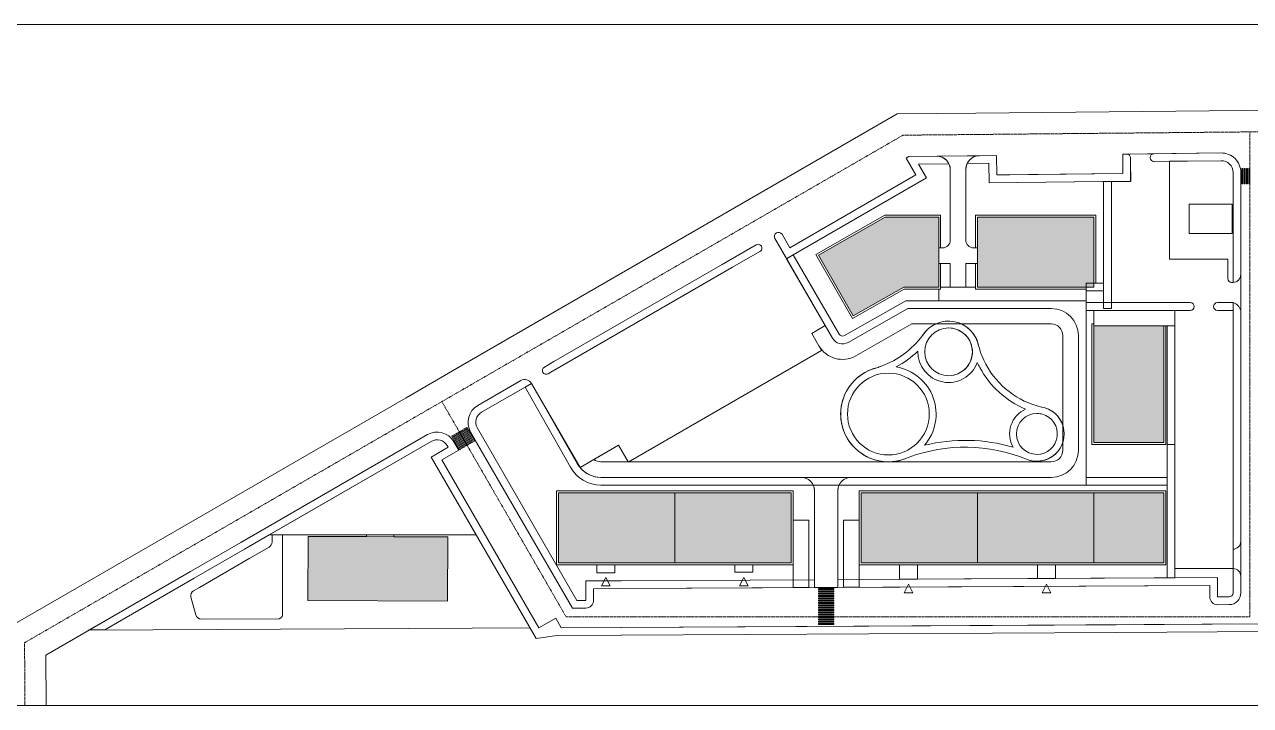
# Model space of a CAD drawing. Header units: millimetres. Extents: x 18162 to 7085488, y 72188 to 247925.
# Drawn here: x 3768583 to 4084536, y 72524 to 247925 of the extents above; entities that cross this region are included whole.
import ezdxf

# ---------------------------------------------------------------- set-up
doc = ezdxf.new("R2010")
doc.units = ezdxf.units.MM
doc.header["$MEASUREMENT"] = 0
doc.linetypes.add('Hidden Line', pattern=[317.5, 211.666667, -105.833333])
doc.layers.add('RENDER_REAL (5)_3_00 ET', color=7, linetype='Continuous')
doc.layers.add('RENDER_REAL (5)_3_Drawing & Figure', color=7, linetype='Continuous')

msp = doc.modelspace()

# ---------------------------------------------------------------- hatches: boundary and pattern name
at = {"layer": 'RENDER_REAL (5)_3_Drawing & Figure', "linetype": 'Continuous', "lineweight": 0}
for points in [[(4004177.5, 198287.8), (3990417, 198287.8), (3973239.8, 188519.2), (3982138.1, 172872.4), (3995177.4, 180287.8), (4004177.5, 180287.8)], [(4044177.5, 198287.8), (4014177.5, 198287.8), (4014177.5, 180287.8), (4044177.5, 180287.8)], [(4062177.5, 170288.2), (4044177.5, 170288.2), (4044177.5, 140288.2), (4062177.5, 140288.2)], [(3936177.5, 109288.6), (3936177.5, 127288.6), (3906177.5, 127288.6), (3906177.5, 109288.6)], [(3966177.5, 109288.6), (3966177.5, 127288.6), (3936177.5, 127288.6), (3936177.5, 109288.6)], [(4014177.5, 109288.6), (4014177.5, 127288.6), (3984177.5, 127288.6), (3984177.5, 109288.6)], [(4044177.5, 109288.6), (4044177.5, 127288.6), (4014177.5, 127288.6), (4014177.5, 109288.6)], [(4044177.5, 127288.6), (4044177.5, 109288.6), (4062177.5, 109288.6), (4062177.5, 127288.6)], [(3877697.9, 115933.7), (3841698.2, 116077.3), (3841632.4, 99577.4), (3877632.1, 99433.8)]]:
    msp.add_hatch(color=27, dxfattribs=at).paths.add_polyline_path(points)

# ---------------------------------------------------------------- linework, layer by layer
at = {"layer": 'RENDER_REAL (5)_3_00 ET', "color": 7, "linetype": 'Continuous', "lineweight": 5, "flags": 128}
msp.add_lwpolyline([(4099693.3, 225912.6), (4013785.3, 225101.1), (3993487.8, 224909.4), (3879890.3, 159308.9), (3866900.7, 151807.6), (3763072.3, 91848.6), (3763197.7, 72524.1)], dxfattribs=at)
at = {"layer": 'RENDER_REAL (5)_3_00 ET', "color": 8, "linetype": 'Hidden Line', "lineweight": 13, "flags": 128}
for points in [[(4099693.3, 220412.3), (4013837.2, 219601.3), (3994985.9, 219423.3), (3882640.8, 154546), (3869651.2, 147044.7), (3768593, 88685.5), (3768697.8, 72524.1)], [(3876146, 150795.4), (3908159.4, 95359.2), (4084393.3, 95359.2), (4084393.3, 220267.8)]]:
    msp.add_lwpolyline(points, dxfattribs=at)
at = {"layer": 'RENDER_REAL (5)_3_00 ET', "color": 7, "linetype": 'Continuous', "lineweight": 5, "flags": 128}
for points in [[(3774197.9, 72524.1), (3774113.6, 85522.3), (3811327.9, 107012.9), (3824317.5, 114514.2), (3872401.6, 142281.9, -0.41421356), (3879231.9, 140452.4), (3880482.1, 138287.5), (3876152.3, 135787), (3901156.5, 92488.2), (3905486.4, 94988.7), (3906889.5, 92559), (3922369.4, 92643.6), (3922423.9, 92643.9), (4087034, 93543.4), (4087032.3, 210013.3, -0.41093742), (4091976.3, 215013.1), (4099693.3, 215099.6)], [(4087034, 93538.2), (4049906, 93337.1), (3922423.9, 92643.9), (3922369.4, 92643.6), (3906889.5, 92559), (3905486.4, 94988.7), (3901156.5, 92488.2), (3876152.3, 135787), (3880482.1, 138287.5), (3879231.9, 140452.4, 0.41421356), (3872401.6, 142281.9), (3824317.5, 114514.2), (3811327.9, 107012.9), (3785270.5, 91965.2), (3789269.9, 91965.2), (3812328.1, 105280.9), (3825317.7, 112782.2), (3873401.8, 140549.9, -0.41421356), (3877500, 139452.2), (3877750, 139019.3), (3873420.1, 136518.8), (3900424.8, 89756.1), (3905738.6, 90552.7), (3922380.4, 90643.6), (3922434.8, 90643.9), (4049906, 91340.5), (4089034.1, 91554.3)]]:
    msp.add_lwpolyline(points, format="xyb", dxfattribs=at)
for points in [[(4076976.3, 214844.9, -0.41749732), (4082032.3, 209845.3), (4082033.9, 104489), (4082033.9, 101499.8, -0.4126183), (4079050.3, 98499.8), (4076061.2, 98483.5, -0.41421356), (4074050.3, 100472.6), (4074033.9, 103468), (3922369.2, 102643.7), (3915222.2, 102608.9), (3915238.6, 99604.7, -0.41421356), (3913249.6, 97593.8), (3909766.8, 97574.8), (3883561.8, 142952.8, -0.41421356), (3885391.3, 149783.1), (3896499.6, 156198, -0.41420588), (3899231.7, 155466.2), (3911745.6, 133823.6), (3921692.5, 139567.8), (3924193, 135237.9), (3973986.6, 163992.8), (3971486.1, 168322.7), (3974893.7, 170420.6), (3962447.9, 191972.4), (3961947.8, 192838.4, -0.39359746), (3962377.4, 194241.2, -0.39359745), (3963807.1, 193912.1), (3965807.5, 190448.2), (3998281.6, 209201.4), (3995781.2, 213531.3), (3996492.9, 213942.4), (4019100.7, 214195.9), (4019156.7, 209196.2), (4022496.5, 209233.6), (4051654.7, 209560.6), (4051598.6, 214560.3)], [(4053620.6, 213571.7, 0.41750165), (4052609.4, 214571.6), (4051598.6, 214560.3), (4051654.7, 209560.6), (4019156.7, 209196.2), (4019100.7, 214195.9), (3996492.9, 213942.4), (3995781.2, 213531.3), (3998281.6, 209201.4), (3965807.5, 190448.2), (3963807.1, 193912.1, 0.93150227), (3961947.8, 192838.4), (3962447.9, 191972.4), (3964948.3, 187642.6), (4001013.7, 208469.6), (3998992.2, 211970.3), (4006823.3, 212058.1, 0.28666972), (4003677.9, 214022.9), (4014676.5, 214146.2, 0.28502426), (4011520.6, 212110.7), (4017123.2, 212173.6), (4017179.3, 207173.9), (4053676.6, 207583.2), (4053620.6, 212582.8)], [(4007177.9, 210522.9, 0.11400643), (4006823.3, 212058.1), (3998992.2, 211970.3), (4001013.7, 208469.6), (3966681.7, 188643.5), (3978506.9, 168166.4, 0.41227876), (3979867.2, 167797.2), (3995706.3, 176787.8), (4004177.5, 176787.8), (4004177.5, 179787.8), (3995309.6, 179787.8), (3981950.7, 172190.6), (3972558, 188706.6), (3990284.8, 198787.8), (4004677.5, 198787.8), (4004677.5, 190387.8), (4005177.9, 190387.8, 0.41421356), (4007177.9, 192387.8)], [(4014676.5, 214146.2), (4003677.9, 214022.9, -0.41421356), (4007177.9, 210522.9), (4007177.9, 192387.8, -0.41421356), (4005177.9, 190387.8), (4004177.5, 190387.8), (4004177.5, 186387.8), (4007177.9, 186387.8), (4007177.9, 180287.8), (4011177.9, 180287.8), (4011177.9, 186387.8), (4014177.5, 186387.8), (4014177.5, 190387.8), (4013177.9, 190387.8, -0.41421356), (4011177.9, 192387.8), (4011177.9, 210522.9, -0.41421356)], [(4017179.3, 207173.9), (4017123.2, 212173.6), (4011520.6, 212110.7, 0.11554764), (4011177.9, 210522.9), (4011177.9, 192387.8, 0.41421356), (4013177.9, 190387.8), (4013677.5, 190387.8), (4013677.5, 198787.8), (4044677.5, 198787.8), (4044677.5, 181287.8), (4046677.5, 181287.8), (4046677.5, 207504.7)], [(4058677.5, 213650.8, -0.4109331), (4059666.3, 214650.8), (4052609.4, 214571.6, -0.41750165), (4053620.6, 213571.7), (4053620.6, 212582.8), (4053620.6, 207508), (4048677.5, 207508), (4048677.5, 185008), (4048677.5, 176288.2), (4069032.8, 176288.2, -1), (4069032.8, 174288.2), (4065032.8, 174288.2), (4065032.8, 107788.2), (4080032.8, 107788.2, -0.41420924), (4082033.9, 105788.2), (4082033.7, 114788.2, -0.41421789), (4080033.7, 112788.2), (4080032.8, 174288.2), (4076032.8, 174288.2, -1), (4076032.8, 176288.2), (4078677.5, 176288.2), (4080032.9, 176288.2, -0.26555959), (4082032.9, 174288.2), (4082032.7, 183508, -0.41421668), (4080032.7, 181508), (4079677.5, 181508, -0.41421356), (4078677.5, 182508), (4078677.5, 187508), (4063677.5, 187508), (4063677.5, 207508), (4063676.2, 212695.6), (4059676.7, 212650.8, -0.41421356), (4058677.5, 213582.8)], [(4082032.3, 209845.3, 0.41749732), (4076976.3, 214844.9), (4059666.3, 214650.8, 0.4109331), (4058677.5, 213650.8), (4058677.5, 213582.8, 0.40048949), (4059631.2, 212650.2), (4076998.7, 212845, -0.41749732), (4080032.3, 209845.2), (4080032.7, 181508, 0.41283602), (4082032.7, 183498.6)], [(4080032.3, 209845.2, 0.41749732), (4076998.7, 212845), (4063676.2, 212695.6), (4063677.5, 207508), (4063677.5, 187508), (4078677.5, 187508), (4078677.5, 182508, 0.41421356), (4079677.5, 181508), (4080032.7, 181508)], [(3957117.9, 191204, -1.00007436), (3958118, 189472), (3951081.9, 185408.8), (3904265.5, 158373.1), (3903561.5, 157966.6, -0.99996437), (3902561.4, 159698.6), (3904997.2, 161105.2), (3948349.8, 186140.5)], [(3958118, 189472, 1.00007436), (3957117.9, 191204), (3948349.8, 186140.5), (3904997.2, 161105.2), (3902561.4, 159698.6, 0.99996436), (3903561.5, 157966.6), (3904265.5, 158373.1), (3951081.9, 185408.8)], [(3978506.9, 168166.4), (3966681.7, 188643.6), (3964977.9, 187594.6), (3976774.9, 167166.3, 0.41227876), (3980855.9, 166058.7), (3996235.2, 174787.8), (4033177.5, 174787.8, -0.41421356), (4040177.5, 167787.8), (4040177.5, 138288.6, -0.41421356), (4033177.5, 131288.6), (3917134.2, 131288.6, -0.27082864), (3911034.8, 134853.9), (3899231.7, 155466.2), (3897647.5, 154551.3), (3909292.1, 133872.5, 0.27082864), (3917134.2, 129288.6), (4042177.5, 129288.6), (4042177.5, 176787.8), (3995706.3, 176787.8), (3979867.2, 167797.2, -0.41227876)], [(3976774.9, 167166.3), (3974895.1, 170421.5), (3971487.5, 168323.5), (3973311, 165165.9, 0.41227876), (3982833.3, 162581.7), (3997293.1, 170787.8), (4033177.5, 170787.8, -0.41421356), (4036177.5, 167787.8), (4036177.5, 138288.6, -0.41421356), (4033177.5, 135288.6), (3917134.3, 135288.6, -0.1628761), (3915328.7, 135892.8), (3911743.9, 133822.6, 0.22333281), (3917134.2, 131288.6), (4033177.5, 131288.6, 0.41421356), (4040177.5, 138288.6), (4040177.5, 167787.8, 0.41421356), (4033177.5, 174787.8), (3996235.2, 174787.8), (3980855.9, 166058.7, -0.41227876)], [(4080032.8, 176288.2), (4080033.9, 104489), (4080033.9, 101499.8, -0.4126183), (4079039.4, 100499.8), (4076050.3, 100483.5), (4076023, 105478.8), (3978177.5, 104947.1), (3978177.5, 102947), (4074033.9, 103468), (4074050.3, 100472.6, 0.41421356), (4076061.2, 98483.5), (4079050.3, 98499.8, 0.4126183), (4082033.9, 101499.8), (4082033.9, 104489), (4082032.9, 174288.3, 0.26555848), (4080032.9, 176288.2)], [(4042177.5, 176288.2), (4042177.5, 174288.2), (4069032.8, 174288.2, 1), (4069032.8, 176288.2)], [(4076032.8, 174288.2), (4080032.9, 174288.2), (4080032.9, 176288.2), (4076032.8, 176288.2, 1)], [(3997293.1, 170787.8), (3982833.3, 162581.7, -0.41227876), (3973311, 165165.9), (3971487.5, 168323.5), (3973986.6, 163992.8), (3924280.7, 135288.6), (3991068.4, 135288.6, -0.8797477), (3988250, 159522.4, 0.01351085), (3989448, 159930, 0.14355144), (4000015, 167800, -0.14548483), (4003387.5, 170787.8)], [(4014519.3, 164959.3, 0.68954261), (4000015, 167800, -0.14355144), (3989448, 159930, -0.01351085), (3988250, 159522.4, 1.09728035), (3996331.1, 136401.9, -0.18817369), (4026829.1, 135969.9, 1.11649193), (4030663.3, 149404.3, -0.21579469), (4016332.6, 160404.8, -0.05612627)], [(4033177.5, 170787.8), (4010066.4, 170787.8, -0.24595985), (4014519.3, 164959.3, 0.05612627), (4016332.6, 160404.8, 0.21579469), (4030663.3, 149404.3, -0.27977836), (4036177.5, 144629.6), (4036177.5, 167787.8, 0.41421356)], [(4006727, 157471.9, -1), (4006727, 169770.7, -1)], [(4006727, 169770.7, 1), (4006727, 157471.9, 0.46108847), (4012800.4, 164584.9, -0.01087574), (4012554.6, 165584.4, 0.32194961)], [(4000511.1, 139533, 0.58581188), (3993236.6, 159718.2, 0.06905185), (3998822.7, 163803.9, 0.84641423), (4014140.2, 160872.8, 0.01529392), (4014783.3, 159576.4, 0.17338822), (4026586.8, 148876.5, 0.43931114), (4023355.9, 139041.8, 0.13298979)], [(3998822.7, 163803.9, -0.06905185), (3993236.6, 159718.2, -0.58581188), (4000511.1, 139533, -0.13298979), (4023355.9, 139041.8, -0.43931114), (4026586.8, 148876.5, -0.17338822), (4014783.3, 159576.4, -0.01529392), (4014140.2, 160872.8, -0.84641423)], [(3991215.9, 137044.7, -1), (3991215.9, 158128.3, -1)], [(3991215.9, 158128.3, 1), (3991215.9, 137044.7, 1)], [(3899231.7, 155466.2, 0.41421356), (3896499.5, 156198), (3885391.3, 149783.1, 0.41421356), (3883561.8, 142952.8), (3909766.8, 97574.8), (3913249.6, 97593.8, 0.41421356), (3915238.6, 99604.7), (3915222.2, 102608.9), (3922369.2, 102643.7), (3976988.1, 102940.6), (3972177.5, 102940.6), (3972177.5, 104914.5), (3922358.9, 104643.7), (3913211.3, 104599.1), (3913238.7, 99593.8), (3910917.7, 99581.1), (3885293.8, 143953, -0.41421356), (3886391.4, 148051.2)], [(3897647.5, 154551.3), (3886391.4, 148051.2, 0.41421356), (3885293.8, 143953), (3910917.7, 99581.1), (3913238.7, 99593.8), (3913211.3, 104599.1), (3922358.9, 104643.7), (3972177.5, 104914.5), (3972177.5, 127788.6, 0.11118252), (3971839.8, 129288.6), (3917134.2, 129288.6, -0.27082864), (3909292.1, 133872.5)], [(4029487.9, 137204.5, -1), (4029487.9, 147746.3, -0.03969797), (4030320.9, 147680.1, 0.00622897), (4030896.9, 147554.5, -0.87308713)], [(4030320.9, 147680.1, 0.03969797), (4029487.9, 147746.3, 1), (4029487.9, 137204.5, 0.87308713), (4030896.9, 147554.5, -0.00622897)], [(3873401.8, 140549.9), (3831645.2, 116436.2), (3837719.9, 116436.2), (3856719.9, 116436.2), (3863719.9, 116436.2), (3882719.9, 116436.2), (3885017.5, 116436.2), (3873420.1, 136518.8), (3877750, 139019.3), (3877500, 139452.2, 0.41421356)], [(3924163.7, 135288.6), (3921692.5, 139567.8), (3915328.7, 135892.8, 0.1628761), (3917134.3, 135288.6)], [(4036177.5, 140288.2, -0.4353158), (4026829.1, 135969.9, 0.18817369), (3996331.1, 136401.9, -0.10461825), (3991363.4, 135288.6), (4033177.5, 135288.6, 0.41421356), (4036177.5, 138288.6)], [(3968677.5, 131288.6, -0.41421356), (3972177.5, 127788.6), (3972177.5, 102940.6), (3978177.5, 102940.6), (3978177.5, 127788.6, -0.41421356), (3981677.5, 131288.6)], [(4042177.5, 129288.6), (3978515.2, 129288.6, 0.11118252), (3978177.5, 127788.6), (3978177.5, 104947.1), (4064077.6, 105413.9), (4063032.8, 105413.9), (4063032.8, 129288.6)], [(3835032, 113748.4), (3835032, 116436.2), (3832365.6, 116436.2), (3832365.6, 114614.3, -0.26792274), (3831615.7, 113315.3), (3826661.9, 110454.6), (3813672.2, 102953.3), (3812163.7, 102082.2, 0.34196071), (3811468.5, 100381.8), (3812722.2, 95867.4, 0.33821705), (3814174.5, 94768.8), (3834250, 94862, 0.41288682), (3835033.2, 96353.4), (3835032, 107124.1)], [(4065032.8, 107788.2), (4065032.8, 105419.1), (4076023, 105478.8), (4076050.3, 100483.5), (4079039.4, 100499.8, 0.4126183), (4080033.9, 101499.8), (4080033.9, 104489), (4080033.8, 107788.2)]]:
    msp.add_lwpolyline(points, format="xyb", close=True, dxfattribs=at)
for points in [[(4046677.5, 207508), (4046677.5, 174788.2), (4048677.5, 174788.2), (4048677.5, 207508)], [(4007177.9, 180287.8), (4007177.9, 186387.8), (4004677.5, 186387.8), (4004677.5, 180287.8)], [(4011177.9, 186387.8), (4011177.9, 180287.8), (4013677.5, 180287.8), (4013677.5, 186387.8)], [(4013677.5, 180287.8), (4004677.5, 180287.8), (4004677.5, 179787.8), (4004177.5, 179787.8), (4004177.5, 176787.8), (4042177.5, 176787.8), (4042177.5, 179287.8), (4042177.5, 179787.8), (4013677.5, 179787.8)], [(4042177.5, 181287.8), (4042177.5, 179287.8), (4046677.5, 179287.8), (4046677.5, 181287.8)], [(4046677.5, 176288.2), (4046677.5, 179287.8), (4042177.5, 179287.8), (4042177.5, 176288.2)], [(4044177.5, 174288.2), (4042177.5, 174288.2), (4042177.5, 131288.6), (4063032.8, 131288.6), (4063032.8, 139788.2), (4063032.8, 170288.2), (4062677.5, 170288.2), (4062677.5, 139788.2), (4043677.5, 139788.2), (4043677.5, 170788.2), (4044177.5, 170788.2)], [(4063305, 174288.2), (4044177.5, 174288.2), (4044177.5, 170288.2), (4063305, 170288.2), (4065055, 170288.2), (4065055, 174288.2)], [(4065032.8, 170288.2), (4063032.8, 170288.2), (4063032.8, 139788.2), (4065032.8, 139788.2)], [(4065032.8, 105413.9), (4065032.8, 139788.2), (4063032.8, 139788.2), (4063032.8, 105413.9)], [(4042177.5, 131288.6), (4042177.5, 129288.6), (4063032.8, 129288.6), (4063032.8, 131288.6)], [(3966677.5, 108788.6), (3905677.5, 108788.6), (3905677.5, 127788.6), (3966677.5, 127788.6)], [(4043677.5, 127788.6), (4044677.5, 127788.6), (4062677.5, 127788.6), (4062677.5, 108788.6), (4044677.5, 108788.6), (4043677.5, 108788.6), (3983677.5, 108788.6), (3983677.5, 127788.6)], [(3970677.5, 108161.1), (3970677.5, 120288.6), (3966677.5, 120288.6), (3966677.5, 108161.1), (3966677.5, 102913.5), (3970677.5, 102913.5)], [(3983677.5, 108161.1), (3983677.5, 120288.6), (3979677.5, 120288.6), (3979677.5, 108161.1), (3979677.5, 102981.1), (3983677.5, 102981.1)], [(3831645.2, 116436.2), (3825317.7, 112782.2), (3812328.1, 105280.9), (3789269.9, 91965.2), (3785270.5, 91965.2), (3785171.2, 91907.9), (3883919.9, 92440.1), (3898828.4, 92520.4), (3885017.5, 116436.2), (3882719.9, 116436.2), (3863719.9, 116436.2), (3863719.9, 115989.4), (3877697.9, 115933.7), (3877632.1, 99433.8), (3841632.4, 99577.4), (3841698.2, 116077.3), (3856719.9, 116017.3), (3856719.9, 116436.2), (3837719.9, 116436.2)], [(3916077.5, 108788.6), (3916077.5, 106692.8), (3920677.5, 106692.8), (3920677.5, 108788.6)], [(3956277.5, 108788.6), (3951677.5, 108788.6), (3951677.5, 106899.1), (3956277.5, 106899.1)], [(3994077.5, 108788.6), (3994077.5, 105042.4), (3998677.5, 105042.4), (3998677.5, 108788.6)], [(4034277.5, 108788.6), (4029677.5, 108788.6), (4029677.5, 105235.3), (4034277.5, 105235.3)]]:
    msp.add_lwpolyline(points, close=True, dxfattribs=at)
at = {"layer": 'RENDER_REAL (5)_3_Drawing & Figure', "color": 7, "linetype": 'Continuous', "lineweight": 13, "flags": 128}
msp.add_lwpolyline([(3749643.3, 72524.1), (4099693.3, 72524.1), (4099693.3, 247925.2), (3749643.3, 247925.2)], close=True, dxfattribs=at)
at = {"layer": 'RENDER_REAL (5)_3_Drawing & Figure', "color": 7, "linetype": 'Continuous', "lineweight": 5, "flags": 128}
for points in [[(4082282.4, 206852.7), (4082582.4, 206853.1), (4082577.7, 210853.1), (4082277.7, 210852.7)], [(4082882.4, 206853.4), (4083182.4, 206853.8), (4083177.7, 210853.8), (4082877.7, 210853.4)], [(4083482.4, 206854.1), (4083782.4, 206854.5), (4083777.7, 210854.5), (4083477.7, 210854.1)], [(4084082.4, 206854.8), (4084382.4, 206855.2), (4084377.7, 210855.2), (4084077.7, 210854.8)], [(4068718, 194070.7), (4079780.1, 194070.7), (4079780.1, 201656.1), (4068718, 201656.1)], [(4004177.5, 198287.8), (3990417, 198287.8), (3973239.8, 188519.2), (3982138.1, 172872.4), (3995177.4, 180287.8), (4004177.5, 180287.8)], [(4044177.5, 198287.8), (4014177.5, 198287.8), (4014177.5, 180287.8), (4044177.5, 180287.8)], [(4062177.5, 170288.2), (4044177.5, 170288.2), (4044177.5, 140288.2), (4062177.5, 140288.2)], [(3881218.2, 138712.5), (3881478, 138862.6), (3879477.7, 142326.5), (3879217.9, 142176.4)], [(3881737.8, 139012.6), (3881997.6, 139162.6), (3879997.3, 142626.5), (3879737.5, 142476.5)], [(3882257.4, 139312.6), (3882517.2, 139462.7), (3880516.8, 142926.6), (3880257.1, 142776.6)], [(3882777, 139612.7), (3883036.8, 139762.7), (3881036.4, 143226.6), (3880776.6, 143076.6)], [(3883296.6, 139912.7), (3883556.4, 140062.8), (3881556, 143526.7), (3881296.2, 143376.7)], [(3883816.2, 140212.8), (3884075.9, 140362.8), (3882075.6, 143826.7), (3881815.8, 143676.7)], [(3884335.7, 140512.9), (3884595.5, 140662.9), (3882595.2, 144126.8), (3882335.4, 143976.8)], [(3880698.6, 138412.5), (3880958.4, 138562.5), (3878958.1, 142026.4), (3878698.3, 141876.4)], [(3936177.5, 109288.6), (3936177.5, 127288.6), (3906177.5, 127288.6), (3906177.5, 109288.6)], [(3966177.5, 109288.6), (3966177.5, 127288.6), (3936177.5, 127288.6), (3936177.5, 109288.6)], [(4014177.5, 109288.6), (4014177.5, 127288.6), (3984177.5, 127288.6), (3984177.5, 109288.6)], [(4044177.5, 109288.6), (4044177.5, 127288.6), (4014177.5, 127288.6), (4014177.5, 109288.6)], [(4044177.5, 127288.6), (4044177.5, 109288.6), (4062177.5, 109288.6), (4062177.5, 127288.6)], [(3877697.9, 115933.7), (3841698.2, 116077.3), (3841632.4, 99577.4), (3877632.1, 99433.8)], [(3918377.5, 105518.7), (3917277.5, 103318.7), (3919477.5, 103318.7)], [(3953977.5, 105518.7), (3952877.5, 103318.7), (3955077.5, 103318.7)], [(3977180.6, 102374.6), (3977180.2, 102674.6), (3973180.2, 102669.9), (3973180.6, 102369.9)], [(3977181.3, 101774.6), (3977180.9, 102074.6), (3973180.9, 102069.9), (3973181.3, 101769.9)], [(3977182, 101174.6), (3977181.6, 101474.6), (3973181.6, 101469.9), (3973182, 101169.9)], [(3996377.5, 103753.6), (3995277.5, 101553.6), (3997477.5, 101553.6)], [(4031977.5, 103753.6), (4030877.5, 101553.6), (4033077.5, 101553.6)], [(3977182.7, 100574.6), (3977182.3, 100874.6), (3973182.3, 100869.9), (3973182.7, 100569.9)], [(3977183.4, 99974.6), (3977183, 100274.6), (3973183, 100269.9), (3973183.4, 99969.9)], [(3977184.1, 99374.6), (3977183.7, 99674.6), (3973183.8, 99669.9), (3973184.1, 99369.9)], [(3977184.8, 98774.6), (3977184.5, 99074.6), (3973184.5, 99069.9), (3973184.8, 98769.9)], [(3977185.5, 98174.6), (3977185.2, 98474.6), (3973185.2, 98469.9), (3973185.5, 98169.9)], [(3977180.9, 97574.6), (3977180.6, 97874.6), (3973180.6, 97869.9), (3973180.9, 97569.9)], [(3977181.6, 96974.6), (3977181.3, 97274.6), (3973181.3, 97269.9), (3973181.6, 96969.9)], [(3977182.3, 96374.6), (3977182, 96674.6), (3973182, 96669.9), (3973182.3, 96369.9)], [(3977183, 95774.6), (3977182.7, 96074.6), (3973182.7, 96069.9), (3973183, 95769.9)], [(3977183.7, 95174.6), (3977183.4, 95474.6), (3973183.4, 95469.9), (3973183.8, 95169.9)], [(3977184.5, 94574.6), (3977184.1, 94874.6), (3973184.1, 94869.9), (3973184.5, 94569.9)], [(3977185.2, 93974.6), (3977184.8, 94274.6), (3973184.8, 94269.9), (3973185.2, 93969.9)], [(3977185.9, 93374.6), (3977185.5, 93674.6), (3973185.5, 93669.9), (3973185.9, 93369.9)]]:
    msp.add_lwpolyline(points, close=True, dxfattribs=at)

doc.saveas('drawing.dxf')
